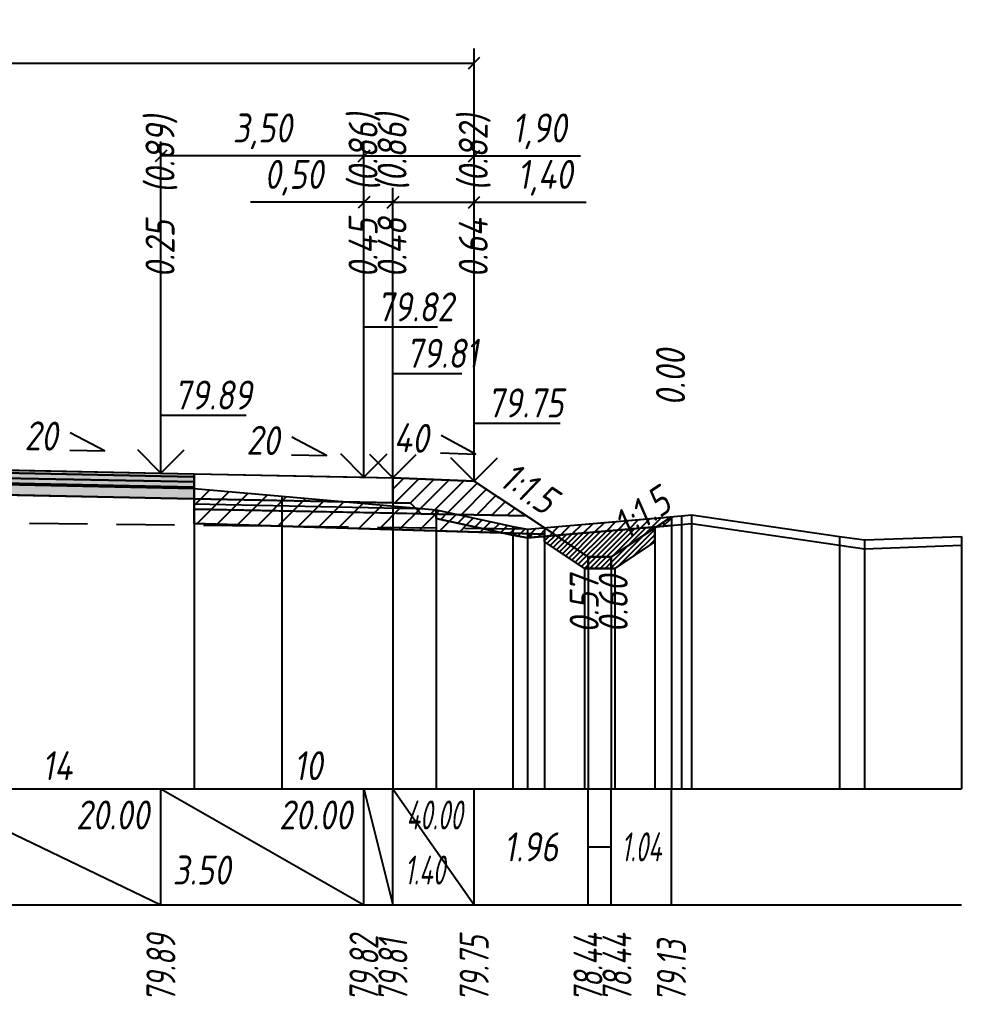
# Model space of a CAD drawing. Extents: x -717 to 1451, y -133302 to 233.
# Drawn here: x 165.6 to 246.8, y -29756.9 to -29672.7 of the extents above; entities that cross this region are included whole.
import ezdxf
from ezdxf.enums import TextEntityAlignment as Align

# ---------------------------------------------------------------- set-up
doc = ezdxf.new("R2010")
doc.units = 0
doc.linetypes.add('штриховая', pattern=[0.75, 0.5, -0.25])
for name, color, linetype in [('Интерполированный поперечник', 2, 'Continuous'), ('Код_514', 1, 'Continuous'), ('Контур_0', 7, 'Continuous'), ('Контур_2521', 7, 'Continuous'), ('Контур_2564', 7, 'Continuous'), ('Контур_2660', 7, 'Continuous'), ('Контур_2665', 7, 'Continuous'), ('Контур_400', 7, 'Continuous'), ('Контур_508', 7, 'Continuous'), ('Контур_512', 7, 'Continuous'), ('Контур_513', 7, 'Continuous'), ('Контур_818', 7, 'Continuous'), ('Красный поперечник', 1, 'Continuous'), ('Объём_2501', 7, 'Continuous'), ('Объём_2564', 7, 'Continuous'), ('Объём_2650', 7, 'Continuous'), ('Объём_2660', 7, 'Continuous'), ('Объём_2661', 7, 'Continuous'), ('Объём_2663', 7, 'Continuous'), ('Объём_2664', 7, 'Continuous'), ('Объём_2665', 7, 'Continuous'), ('Объём_2666', 7, 'Continuous'), ('Объём_2753', 7, 'Continuous'), ('Откосы', 7, 'Continuous'), ('Отметки покрытия', 7, 'Continuous'), ('Рабочие отметки', 7, 'Continuous'), ('Рабочие отметки доп.', 7, 'Continuous'), ('Слои выравнивания', 7, 'Continuous'), ('Таблица', 7, 'Continuous'), ('Уклоны проезжей части', 7, 'Continuous'), ('Черный поперечник', 3, 'Continuous')]:
    doc.layers.add(name, color=color, linetype=linetype)
for name, color, linetype, true_color in [('Контур_2540', 2, 'Continuous', 0xffff00), ('Контур_2560', 2, 'Continuous', 0xffff00), ('Контур_2561', 7, 'Continuous', 0xff8040), ('Контур_2562', 3, 'Continuous', 0x00ff00), ('Контур_2563', 7, 'Continuous', 0xff8000), ('Контур_2570', 7, 'Continuous', 0x80ff00), ('Контур_2583', 3, 'Continuous', 0x00ff00), ('Контур_2584', 3, 'Continuous', 0x00ff00), ('Контур_2725', 7, 'Continuous', 0x323232), ('Контур_2736', 4, 'Continuous', 0x00ffff), ('Контур_2737', 4, 'Continuous', 0x00ffff), ('Контур_2738', 4, 'Continuous', 0x00ffff), ('Контур_2739', 4, 'Continuous', 0x00ffff), ('Контур_2741', 4, 'Continuous', 0x00ffff), ('Контур_2742', 4, 'Continuous', 0x00ffff), ('Контур_2743', 4, 'Continuous', 0x00ffff), ('Контур_2744', 7, 'Continuous', 0xa4ffff), ('Контур_2745', 7, 'Continuous', 0xa4ffff), ('Контур_2747', 4, 'Continuous', 0x00ffff), ('Контур_2748', 4, 'Continuous', 0x00ffff), ('Контур_2749', 4, 'Continuous', 0x00ffff), ('Контур_2750', 4, 'Continuous', 0x00ffff), ('Контур_2751', 4, 'Continuous', 0x00ffff), ('Контур_2752', 4, 'Continuous', 0x00ffff), ('Контур_2760', 7, 'Continuous', 0x323232), ('Контур_2761', 7, 'Continuous', 0x323232), ('Контур_2762', 7, 'Continuous', 0x323232), ('Контур_2763', 7, 'Continuous', 0x323232), ('Контур_402', 7, 'Continuous', 0xff6464), ('Контур_703', 4, 'Continuous', 0x00ffff), ('Контур_705', 4, 'Continuous', 0x00ffff), ('Контур_707', 4, 'Continuous', 0x00ffff), ('Контур_720', 131, 'Continuous', 0xaaffff), ('Объём_2500', 7, 'Continuous', 0xc0c0c0), ('Объём_2520', 7, 'Continuous', 0x80ffff), ('Объём_2540', 2, 'Continuous', 0xffff00), ('Объём_2560', 2, 'Continuous', 0xffff00), ('Объём_2561', 7, 'Continuous', 0xff8040), ('Объём_2562', 3, 'Continuous', 0x00ff00), ('Объём_2563', 7, 'Continuous', 0xff8000), ('Объём_2570', 7, 'Continuous', 0x80ff00), ('Объём_2583', 3, 'Continuous', 0x00ff00), ('Объём_2584', 3, 'Continuous', 0x00ff00), ('Объём_2591', 3, 'Continuous', 0x00ff00), ('Объём_2595', 3, 'Continuous', 0x00ff00), ('Объём_2600', 7, 'Continuous', 0x808000), ('Объём_2620', 2, 'Continuous', 0xffff00), ('Объём_2746', 2, 'Continuous', 0xffff00)]:
    doc.layers.add(name, color=color, linetype=linetype, true_color=true_color)
doc.styles.get("Standard").update_dxf_attribs({"font": 'txt', "height": 2.5})
doc.styles.add('М', font='romand.shx', dxfattribs={"width": 0.8, "oblique": 10, "height": 2.5})
doc.dimstyles.new('ISO-25', dxfattribs={"dimtxt": 2.5, "dimasz": 2.5, "dimexe": 1.25, "dimexo": 0.625, "dimtad": 1, "dimtxsty": 'Standard', "dimcen": 2.5, "dimadec": 0, "dimazin": 0, "dimtfac": 1, "dimtmove": 0, "dimatfit": 3, "dimfxl": 1, "dimarcsym": 0})

# ---------------------------------------------------------------- blocks, each defined once
blk = doc.blocks.new('_Oblique')
at = {"color": 0, "linetype": 'ByBlock', "lineweight": -2}
blk.add_line((-0.5, -0.5), (0.5, 0.5), dxfattribs=at)
blk = doc.blocks.new('*D673')
at = {"color": 0, "lineweight": -2, "transparency": 16777216}
for p, q in [((197.83, -29711.615), (197.83, -29687.175)), ((204.83, -29711.895), (204.83, -29687.175)), ((197.83, -29688.425), (204.83, -29688.425)), ((204.83, -29688.425), (214.491, -29688.425))]:
    blk.add_line(p, q, dxfattribs=at)
at = {"layer": 'Defpoints', "color": 0, "transparency": 16777216}
for p in [(204.83, -29688.425), (197.83, -29712.24), (204.83, -29712.52)]:
    blk.add_point(p, dxfattribs=at)
at = {"color": 0, "lineweight": -2, "transparency": 16777216, "rotation": 180}
blk.add_blockref('_Oblique', (197.83, -29688.425), dxfattribs=at)
at = {"color": 0, "lineweight": -2, "transparency": 16777216}
blk.add_blockref('_Oblique', (204.83, -29688.425), dxfattribs=at)
at = {"color": 0, "transparency": 16777216, "insert": (210.951, -29686.312), "char_height": 2.5, "width": 8.75, "attachment_point": 5, "style": 'М'}
blk.add_mtext('1,40', dxfattribs=at)
blk = doc.blocks.new('*D675')
at = {"color": 0, "lineweight": -2, "transparency": 16777216}
for p, q in [((195.33, -29711.565), (195.33, -29687.175)), ((197.83, -29711.615), (197.83, -29687.175)), ((195.33, -29688.425), (185.541, -29688.425)), ((197.83, -29688.425), (195.33, -29688.425))]:
    blk.add_line(p, q, dxfattribs=at)
at = {"layer": 'Defpoints', "color": 0, "transparency": 16777216}
for p in [(197.83, -29688.425), (195.33, -29712.19), (197.83, -29712.24)]:
    blk.add_point(p, dxfattribs=at)
at = {"color": 0, "lineweight": -2, "transparency": 16777216, "rotation": 180}
blk.add_blockref('_Oblique', (195.33, -29688.425), dxfattribs=at)
at = {"color": 0, "lineweight": -2, "transparency": 16777216}
blk.add_blockref('_Oblique', (197.83, -29688.425), dxfattribs=at)
at = {"color": 0, "transparency": 16777216, "insert": (189.302, -29686.312), "char_height": 2.5, "width": 9.16667, "attachment_point": 5, "style": 'М'}
blk.add_mtext('0,50', dxfattribs=at)
blk = doc.blocks.new('*D677')
at = {"color": 0, "lineweight": -2, "transparency": 16777216}
for p, q in [((177.83, -29711.215), (177.83, -29683.175)), ((195.33, -29711.565), (195.33, -29683.175)), ((195.33, -29684.425), (177.83, -29684.425))]:
    blk.add_line(p, q, dxfattribs=at)
at = {"layer": 'Defpoints', "color": 0, "transparency": 16777216}
for p in [(177.83, -29684.425), (177.83, -29711.84), (195.33, -29712.19)]:
    blk.add_point(p, dxfattribs=at)
at = {"color": 0, "lineweight": -2, "transparency": 16777216, "rotation": 180}
blk.add_blockref('_Oblique', (177.83, -29684.425), dxfattribs=at)
at = {"color": 0, "lineweight": -2, "transparency": 16777216}
blk.add_blockref('_Oblique', (195.33, -29684.425), dxfattribs=at)
at = {"color": 0, "transparency": 16777216, "insert": (186.58, -29682.312), "char_height": 2.5, "width": 9.58333, "attachment_point": 5, "style": 'М'}
blk.add_mtext('3,50', dxfattribs=at)
blk = doc.blocks.new('*D678')
at = {"color": 0, "lineweight": -2, "transparency": 16777216}
for p, q in [((195.33, -29711.565), (195.33, -29683.175)), ((204.83, -29711.895), (204.83, -29683.175)), ((195.33, -29684.425), (204.83, -29684.425)), ((204.83, -29684.425), (214, -29684.425))]:
    blk.add_line(p, q, dxfattribs=at)
at = {"layer": 'Defpoints', "color": 0, "transparency": 16777216}
for p in [(195.33, -29684.425), (195.33, -29712.19), (204.83, -29712.52)]:
    blk.add_point(p, dxfattribs=at)
at = {"color": 0, "lineweight": -2, "transparency": 16777216, "rotation": 180}
blk.add_blockref('_Oblique', (195.33, -29684.425), dxfattribs=at)
at = {"color": 0, "lineweight": -2, "transparency": 16777216}
blk.add_blockref('_Oblique', (204.83, -29684.425), dxfattribs=at)
at = {"color": 0, "transparency": 16777216, "insert": (210.46, -29682.312), "char_height": 2.5, "width": 8.75, "attachment_point": 5, "style": 'М'}
blk.add_mtext('1,90', dxfattribs=at)
blk = doc.blocks.new('*D680')
at = {"color": 0, "lineweight": -2, "transparency": 16777216}
for p, q in [((109.33, -29711.895), (109.33, -29675.175)), ((204.83, -29711.895), (204.83, -29675.175)), ((109.33, -29676.425), (204.83, -29676.425))]:
    blk.add_line(p, q, dxfattribs=at)
at = {"layer": 'Defpoints', "color": 0, "transparency": 16777216}
for p in [(204.83, -29676.425), (109.33, -29712.52), (204.83, -29712.52)]:
    blk.add_point(p, dxfattribs=at)
at = {"color": 0, "lineweight": -2, "transparency": 16777216, "rotation": 180}
blk.add_blockref('_Oblique', (109.33, -29676.425), dxfattribs=at)
at = {"color": 0, "lineweight": -2, "transparency": 16777216}
blk.add_blockref('_Oblique', (204.83, -29676.425), dxfattribs=at)
at = {"color": 0, "transparency": 16777216, "insert": (157.08, -29674.312), "char_height": 2.5, "width": 10.41667, "attachment_point": 5, "style": 'М'}
blk.add_mtext('19,10', dxfattribs=at)

msp = doc.modelspace()

# ---------------------------------------------------------------- hatches: boundary and pattern name
at = {"layer": 'Объём_2563'}
h = msp.add_hatch(dxfattribs=at)
h.set_pattern_fill('ANSI31', color=256, scale=0.3)
h.paths.add_polyline_path([(200.248, -29715.276), (199.33, -29714.358), (197.83, -29714.328), (197.83, -29712.178), (204.83, -29712.458), (209.33, -29715.458)])
at = {"layer": 'Объём_2570'}
h = msp.add_hatch(dxfattribs=at)
h.set_pattern_fill('ANSI31', color=256, scale=0.2)
h.paths.add_polyline_path([(221.833, -29716.291), (209.419, -29717.345), (208.161, -29717.115), (201.562, -29715.682), (201.562, -29714.932), (208.161, -29716.365), (209.419, -29716.595), (221.833, -29715.541)])
at = {"layer": 'Объём_2600'}
h = msp.add_hatch(dxfattribs=at)
h.set_pattern_fill('ANSI31', color=6, scale=0.4)
h.paths.add_polyline_path([(188.258, -29713.756), (201.562, -29714.932), (201.562, -29715.682), (207.25, -29716.918), (180.707, -29716.121), (180.707, -29713.107)])
h = msp.add_hatch(dxfattribs=at)
h.set_pattern_fill('HONEY', color=5, scale=0.3)
h.paths.add_polyline_path([(220.543, -29716.4), (221.833, -29715.541), (221.833, -29716.291)])
h = msp.add_hatch(dxfattribs=at)
h.set_pattern_fill('HONEY', color=5, scale=0.3)
h.paths.add_polyline_path([(209.419, -29717.345), (208.161, -29717.115), (207.25, -29716.918), (210.893, -29717.027), (210.893, -29717.22)])
at = {"layer": 'Объём_2620'}
h = msp.add_hatch(dxfattribs=at)
h.set_pattern_fill('ANSI31', color=2, scale=0.1)
h.paths.add_polyline_path([(216.946, -29720), (214.341, -29720), (210.893, -29717.702), (210.893, -29717.22), (220.543, -29716.4), (220.393, -29716.5), (220.393, -29717.702)])
at = {"layer": 'Слои выравнивания'}
for color, points in [(2, [(157.08, -29711.363), (164.247, -29711.506), (177.83, -29711.778), (180.707, -29711.835), (180.707, -29712.085), (177.83, -29712.028), (164.247, -29711.756), (157.08, -29711.613)]), (3, [(157.08, -29711.613), (164.247, -29711.756), (177.83, -29712.028), (180.707, -29712.085), (180.707, -29712.535), (177.83, -29712.478), (164.247, -29712.206), (157.08, -29712.063)]), (4, [(157.08, -29712.063), (164.247, -29712.206), (177.83, -29712.478), (180.707, -29712.535), (180.707, -29712.985), (177.83, -29712.928), (164.247, -29712.656), (157.08, -29712.513)]), (5, [(157.08, -29712.513), (164.247, -29712.656), (177.83, -29712.928), (180.707, -29712.985), (180.707, -29713.985), (177.83, -29713.928), (164.247, -29713.656), (157.08, -29713.513)])]:
    msp.add_hatch(color=color, dxfattribs=at).paths.add_polyline_path(points)

# ---------------------------------------------------------------- linework, layer by layer
at = {"layer": 'Интерполированный поперечник', "linetype": 'штриховая', "ltscale": 10, "flags": 128}
msp.add_lwpolyline([(98.992, -29715.272), (209.419, -29716.595)], dxfattribs=at)
at = {"layer": 'Код_514'}
for p, q in [((157.08, -29739), (177.83, -29749)), ((177.83, -29749), (177.83, -29739)), ((177.83, -29739), (195.33, -29749)), ((195.33, -29749), (195.33, -29739)), ((195.33, -29739), (197.83, -29749)), ((197.83, -29749), (197.83, -29739)), ((197.83, -29739), (204.83, -29749)), ((204.83, -29749), (204.83, -29739)), ((214.643, -29749), (214.643, -29739)), ((216.643, -29749), (216.643, -29739)), ((221.833, -29749), (221.833, -29739)), ((214.643, -29744), (216.643, -29744))]:
    msp.add_line(p, q, dxfattribs=at)
at = {"layer": 'Контур_0', "flags": 128}
for points in [[(180.707, -29711.835), (197.83, -29712.178), (197.83, -29714.328), (180.707, -29713.985), (180.707, -29711.835), (180.707, -29711.835)], [(204.83, -29712.458), (210.854, -29716.474), (210.854, -29716.474), (210.854, -29716.474), (210.854, -29716.474), (210.854, -29716.474), (210.854, -29716.474), (210.854, -29716.474), (210.854, -29716.474), (210.854, -29716.474), (210.854, -29716.474), (210.854, -29716.474), (210.854, -29716.474), (210.854, -29716.474), (210.854, -29716.474), (214.643, -29719)], [(204.83, -29712.458), (210.854, -29716.474), (210.854, -29716.474), (210.854, -29716.474), (210.854, -29716.474), (210.854, -29716.474), (210.854, -29716.474), (210.854, -29716.474), (210.854, -29716.474), (210.854, -29716.474), (210.854, -29716.474), (210.854, -29716.474), (210.854, -29716.474), (210.854, -29716.474), (210.854, -29716.474), (214.643, -29719), (216.643, -29719), (221.833, -29715.541), (221.833, -29715.541), (221.833, -29715.541), (221.833, -29715.541), (221.833, -29715.541), (221.833, -29715.541), (221.833, -29715.541), (221.833, -29715.541), (221.833, -29715.541), (221.833, -29715.541), (221.833, -29715.541), (221.833, -29715.541), (221.833, -29715.541)], [(197.83, -29715.228), (180.707, -29714.885), (180.707, -29713.985), (199.33, -29714.358), (200.248, -29715.276), (197.83, -29715.228), (197.83, -29715.228)], [(197.83, -29714.328), (199.33, -29714.358), (200.248, -29715.276), (209.33, -29715.458)]]:
    msp.add_lwpolyline(points, dxfattribs=at)
at = {"layer": 'Контур_2521', "color": 250, "flags": 128}
msp.add_lwpolyline([(180.707, -29714.435), (199.789, -29714.817)], dxfattribs=at)
at = {"layer": 'Контур_2540', "flags": 128}
msp.add_lwpolyline([(195.33, -29715.178), (209.33, -29715.458), (210.893, -29716.5), (210.893, -29717.027), (180.707, -29716.121), (180.707, -29714.885), (195.33, -29715.178), (195.33, -29715.178)], dxfattribs=at)
at = {"layer": 'Контур_2560', "flags": 128}
msp.add_lwpolyline([(197.83, -29712.178), (204.83, -29712.458), (204.83, -29712.458), (204.83, -29712.458)], dxfattribs=at)
at = {"layer": 'Контур_2561', "flags": 128}
msp.add_lwpolyline([(197.83, -29712.178), (197.83, -29712.178), (204.83, -29712.458), (204.83, -29712.458), (197.83, -29712.178)], dxfattribs=at)
at = {"layer": 'Контур_2562', "flags": 128}
msp.add_lwpolyline([(204.83, -29712.458), (204.83, -29712.458), (204.83, -29712.458), (204.83, -29712.458), (204.83, -29712.458)], dxfattribs=at)
at = {"layer": 'Контур_2563', "flags": 128}
msp.add_lwpolyline([(200.248, -29715.276), (199.33, -29714.358), (197.83, -29714.328), (197.83, -29712.178), (204.83, -29712.458), (209.33, -29715.458), (200.248, -29715.276), (200.248, -29715.276)], dxfattribs=at)
at = {"layer": 'Контур_2564', "flags": 128}
msp.add_lwpolyline([(197.83, -29712.178), (204.83, -29712.458)], dxfattribs=at)
at = {"layer": 'Контур_2570', "flags": 128}
msp.add_lwpolyline([(164.247, -29712.772), (180.707, -29713.107), (188.258, -29713.756), (201.562, -29714.932), (201.562, -29715.682), (208.161, -29717.115), (209.419, -29717.345), (209.419, -29717.345), (222.705, -29716.216), (223.577, -29716.131), (236.307, -29717.992), (238.48, -29718.29), (246.833, -29717.988)], dxfattribs=at)
at = {"layer": 'Контур_2583', "flags": 128}
for points in [[(214.643, -29719), (210.893, -29716.5), (210.893, -29717.702), (214.341, -29720), (214.643, -29720), (214.643, -29719)], [(220.393, -29717.702), (220.393, -29716.5), (216.643, -29719), (216.643, -29720), (216.946, -29720), (220.393, -29717.702)]]:
    msp.add_lwpolyline(points, dxfattribs=at)
at = {"layer": 'Контур_2584', "flags": 128}
msp.add_lwpolyline([(214.643, -29719), (214.643, -29720), (216.643, -29720), (216.643, -29719), (214.643, -29719)], dxfattribs=at)
at = {"layer": 'Контур_2660', "flags": 128}
msp.add_lwpolyline([(180.707, -29716.121), (210.893, -29717.027)], dxfattribs=at)
at = {"layer": 'Контур_2665', "flags": 128}
msp.add_lwpolyline([(204.83, -29712.458), (204.83, -29712.458)], dxfattribs=at)
at = {"layer": 'Контур_2725', "flags": 128}
msp.add_lwpolyline([(131.087, -29714.032), (136.33, -29713.928), (139.326, -29713.868), (147.802, -29713.698), (155.261, -29713.549), (157.08, -29713.513), (164.247, -29713.656), (177.83, -29713.928), (180.707, -29713.985)], dxfattribs=at)
at = {"layer": 'Контур_2736', "flags": 128}
for points in [[(204.83, -29712.458), (210.854, -29716.474)], [(210.854, -29716.474), (214.643, -29719)]]:
    msp.add_lwpolyline(points, dxfattribs=at)
at = {"layer": 'Контур_2737', "flags": 128}
msp.add_lwpolyline([(210.854, -29716.474), (210.854, -29716.474)], dxfattribs=at)
at = {"layer": 'Контур_2738', "flags": 128}
msp.add_lwpolyline([(210.854, -29716.474), (210.854, -29716.474)], dxfattribs=at)
at = {"layer": 'Контур_2739', "flags": 128}
msp.add_lwpolyline([(210.854, -29716.474), (210.854, -29716.474)], dxfattribs=at)
at = {"layer": 'Контур_2741', "flags": 128}
msp.add_lwpolyline([(221.833, -29715.541), (221.833, -29715.541)], dxfattribs=at)
at = {"layer": 'Контур_2742', "flags": 128}
msp.add_lwpolyline([(221.833, -29715.541), (221.833, -29715.541)], dxfattribs=at)
at = {"layer": 'Контур_2743', "flags": 128}
msp.add_lwpolyline([(221.833, -29715.541), (221.833, -29715.541)], dxfattribs=at)
at = {"layer": 'Контур_2744', "flags": 128}
msp.add_lwpolyline([(221.833, -29715.541), (221.833, -29715.541)], dxfattribs=at)
msp.add_lwpolyline([(221.833, -29715.541), (221.833, -29715.541)], dxfattribs=at)
msp.add_lwpolyline([(221.833, -29715.541), (221.833, -29715.541)], dxfattribs=at)
msp.add_lwpolyline([(221.833, -29715.541), (221.833, -29715.541)], dxfattribs=at)
msp.add_lwpolyline([(221.833, -29715.541), (221.833, -29715.541)], dxfattribs=at)
msp.add_lwpolyline([(221.833, -29715.541), (221.833, -29715.541)], dxfattribs=at)
at = {"layer": 'Контур_2745', "flags": 128}
msp.add_lwpolyline([(210.854, -29716.474), (210.854, -29716.474)], dxfattribs=at)
msp.add_lwpolyline([(210.854, -29716.474), (210.854, -29716.474)], dxfattribs=at)
msp.add_lwpolyline([(210.854, -29716.474), (210.854, -29716.474)], dxfattribs=at)
msp.add_lwpolyline([(210.854, -29716.474), (210.854, -29716.474)], dxfattribs=at)
msp.add_lwpolyline([(210.854, -29716.474), (210.854, -29716.474)], dxfattribs=at)
msp.add_lwpolyline([(210.854, -29716.474), (210.854, -29716.474)], dxfattribs=at)
at = {"layer": 'Контур_2747', "flags": 128}
msp.add_lwpolyline([(210.854, -29716.474), (210.854, -29716.474)], dxfattribs=at)
at = {"layer": 'Контур_2748', "flags": 128}
msp.add_lwpolyline([(210.854, -29716.474), (210.854, -29716.474)], dxfattribs=at)
at = {"layer": 'Контур_2749', "flags": 128}
msp.add_lwpolyline([(210.854, -29716.474), (210.854, -29716.474)], dxfattribs=at)
at = {"layer": 'Контур_2750', "flags": 128}
msp.add_lwpolyline([(221.833, -29715.541), (221.833, -29715.541)], dxfattribs=at)
at = {"layer": 'Контур_2751', "flags": 128}
msp.add_lwpolyline([(221.833, -29715.541), (221.833, -29715.541)], dxfattribs=at)
at = {"layer": 'Контур_2752', "flags": 128}
msp.add_lwpolyline([(221.833, -29715.541), (221.833, -29715.541)], dxfattribs=at)
at = {"layer": 'Контур_2760', "flags": 128}
msp.add_lwpolyline([(131.087, -29711.882), (136.33, -29711.778), (139.326, -29711.718), (147.802, -29711.548), (155.261, -29711.399), (157.08, -29711.363), (164.247, -29711.506), (177.83, -29711.778), (180.707, -29711.835)], dxfattribs=at)
at = {"layer": 'Контур_2761', "flags": 128}
msp.add_lwpolyline([(131.087, -29712.132), (136.33, -29712.028), (139.326, -29711.968), (147.802, -29711.798), (155.261, -29711.649), (157.08, -29711.613), (164.247, -29711.756), (177.83, -29712.028), (180.707, -29712.085)], dxfattribs=at)
at = {"layer": 'Контур_2762', "flags": 128}
msp.add_lwpolyline([(131.087, -29712.582), (136.33, -29712.478), (139.326, -29712.418), (147.802, -29712.248), (155.261, -29712.099), (157.08, -29712.063), (164.247, -29712.206), (177.83, -29712.478), (180.707, -29712.535)], dxfattribs=at)
at = {"layer": 'Контур_2763', "flags": 128}
msp.add_lwpolyline([(131.087, -29713.032), (136.33, -29712.928), (139.326, -29712.868), (147.802, -29712.698), (155.261, -29712.549), (157.08, -29712.513), (164.247, -29712.656), (177.83, -29712.928), (180.707, -29712.985)], dxfattribs=at)
at = {"layer": 'Контур_400', "flags": 128}
msp.add_lwpolyline([(157.08, -29711.363), (177.83, -29711.778), (195.33, -29712.128), (195.33, -29712.128), (195.33, -29712.128), (195.33, -29712.128), (195.33, -29712.128), (195.33, -29712.128), (197.83, -29712.178)], dxfattribs=at)
at = {"layer": 'Контур_402', "flags": 128}
msp.add_lwpolyline([(105, -29716.975), (131.087, -29716.192), (131.087, -29714.032), (157.08, -29713.513), (180.707, -29713.985), (180.707, -29716.121), (210.893, -29717.027)], dxfattribs=at)
at = {"layer": 'Контур_508', "flags": 128}
msp.add_lwpolyline([(104, -29718.953), (105, -29717.416), (105, -29716.975), (131.087, -29716.192), (131.087, -29714.032), (157.08, -29713.513), (180.707, -29713.985), (180.707, -29716.121), (210.893, -29717.027), (210.893, -29717.702), (214.341, -29720), (214.643, -29720), (216.643, -29720), (216.946, -29720), (220.393, -29717.702), (220.393, -29716.5), (221.833, -29715.541)], dxfattribs=at)
at = {"layer": 'Контур_512', "flags": 128}
msp.add_lwpolyline([(180.707, -29716.121), (210.893, -29717.027), (210.893, -29717.702), (214.341, -29720), (214.643, -29720), (216.643, -29720), (216.946, -29720), (220.393, -29717.702), (220.393, -29716.5), (221.833, -29715.541)], dxfattribs=at)
at = {"layer": 'Контур_513', "flags": 128}
msp.add_lwpolyline([(104, -29718.953), (105, -29717.416), (105, -29716.975), (131.087, -29716.192), (131.087, -29714.032), (157.08, -29713.513), (180.707, -29713.985), (180.707, -29716.121), (210.893, -29717.027), (210.893, -29717.702), (214.341, -29720), (214.643, -29720), (216.643, -29720), (216.946, -29720), (220.393, -29717.702), (220.393, -29716.5), (221.833, -29715.541)], dxfattribs=at)
at = {"layer": 'Контур_703', "flags": 128}
msp.add_lwpolyline([(204.83, -29712.458), (210.854, -29716.474)], dxfattribs=at)
at = {"layer": 'Контур_705', "flags": 128}
msp.add_lwpolyline([(210.854, -29716.474), (210.854, -29716.474)], dxfattribs=at)
at = {"layer": 'Контур_707', "flags": 128}
msp.add_lwpolyline([(216.643, -29719), (221.833, -29715.541)], dxfattribs=at)
at = {"layer": 'Контур_720', "flags": 128}
msp.add_lwpolyline([(214.643, -29719), (216.643, -29719)], dxfattribs=at)
at = {"layer": 'Контур_818', "flags": 128}
msp.add_lwpolyline([(105, -29715.475), (106.344, -29715.339), (106.344, -29714.589), (114.93, -29714.056), (131.087, -29713.02), (139.326, -29712.849), (155.261, -29712.566), (157.08, -29712.607), (164.247, -29712.772), (180.707, -29713.107), (188.258, -29713.756), (201.562, -29714.932), (201.562, -29715.682), (208.161, -29717.115), (209.419, -29717.345), (209.419, -29717.345), (221.833, -29716.291)], dxfattribs=at)
at = {"layer": 'Красный поперечник'}
for p, q in [((157.08, -29711.363), (177.83, -29711.778)), ((177.83, -29711.778), (195.33, -29712.128)), ((195.33, -29712.128), (197.83, -29712.178)), ((197.83, -29712.178), (204.83, -29712.458)), ((204.83, -29712.458), (214.643, -29719)), ((180.707, -29716.121), (180.707, -29739)), ((216.643, -29719), (221.833, -29715.541)), ((221.833, -29715.541), (221.833, -29739)), ((210.893, -29717.027), (210.893, -29739)), ((220.393, -29716.5), (220.393, -29739)), ((210.893, -29717.702), (210.893, -29739)), ((220.393, -29717.702), (220.393, -29739)), ((214.643, -29719), (216.643, -29719)), ((214.341, -29720), (214.341, -29739)), ((214.643, -29720), (214.643, -29739)), ((216.643, -29720), (216.643, -29739)), ((216.946, -29720), (216.946, -29739))]:
    msp.add_line(p, q, dxfattribs=at)
at = {"layer": 'Объём_2500', "flags": 128}
msp.add_lwpolyline([(180.707, -29711.835), (197.83, -29712.178), (197.83, -29714.328), (180.707, -29713.985), (180.707, -29711.835), (180.707, -29711.835)], dxfattribs=at)
at = {"layer": 'Объём_2501', "flags": 128}
msp.add_lwpolyline([(157.08, -29711.363), (177.83, -29711.778), (195.33, -29712.128), (195.33, -29712.128), (195.33, -29712.128), (195.33, -29712.128), (195.33, -29712.128), (195.33, -29712.128), (197.83, -29712.178)], dxfattribs=at)
at = {"layer": 'Объём_2520', "color": 250, "flags": 128}
msp.add_lwpolyline([(197.83, -29715.228), (180.707, -29714.885), (180.707, -29713.985), (199.33, -29714.358), (200.248, -29715.276), (197.83, -29715.228), (197.83, -29715.228)], dxfattribs=at)
at = {"layer": 'Объём_2540', "flags": 128}
msp.add_lwpolyline([(195.33, -29715.178), (209.33, -29715.458), (210.893, -29716.5), (210.893, -29717.027), (180.707, -29716.121), (180.707, -29714.885), (195.33, -29715.178), (195.33, -29715.178)], dxfattribs=at)
at = {"layer": 'Объём_2560', "flags": 128}
msp.add_lwpolyline([(197.83, -29712.178), (204.83, -29712.458), (204.83, -29712.458), (204.83, -29712.458)], dxfattribs=at)
at = {"layer": 'Объём_2561', "flags": 128}
msp.add_lwpolyline([(197.83, -29712.178), (197.83, -29712.178), (204.83, -29712.458), (204.83, -29712.458), (197.83, -29712.178)], dxfattribs=at)
at = {"layer": 'Объём_2562', "flags": 128}
msp.add_lwpolyline([(204.83, -29712.458), (204.83, -29712.458), (204.83, -29712.458), (204.83, -29712.458), (204.83, -29712.458)], dxfattribs=at)
at = {"layer": 'Объём_2563', "color": 250, "flags": 128}
msp.add_lwpolyline([(200.248, -29715.276), (199.33, -29714.358), (197.83, -29714.328), (197.83, -29712.178), (204.83, -29712.458), (209.33, -29715.458), (200.248, -29715.276), (200.248, -29715.276)], dxfattribs=at)
at = {"layer": 'Объём_2564', "flags": 128}
msp.add_lwpolyline([(197.83, -29712.178), (204.83, -29712.458)], dxfattribs=at)
at = {"layer": 'Объём_2570', "flags": 128}
msp.add_lwpolyline([(221.833, -29716.291), (209.419, -29717.345), (208.161, -29717.115), (201.562, -29715.682), (201.562, -29714.932), (208.161, -29716.365), (209.419, -29716.595), (221.833, -29715.541), (221.833, -29716.291), (221.833, -29716.291)], dxfattribs=at)
at = {"layer": 'Объём_2583', "flags": 128}
for points in [[(214.643, -29719), (210.893, -29716.5), (210.893, -29717.702), (214.341, -29720), (214.643, -29720), (214.643, -29719)], [(220.393, -29717.702), (220.393, -29716.5), (216.643, -29719), (216.643, -29720), (216.946, -29720), (220.393, -29717.702)]]:
    msp.add_lwpolyline(points, dxfattribs=at)
at = {"layer": 'Объём_2584', "flags": 128}
msp.add_lwpolyline([(214.643, -29719), (214.643, -29720), (216.643, -29720), (216.643, -29719), (214.643, -29719)], dxfattribs=at)
at = {"layer": 'Объём_2591', "flags": 128}
for points in [[(210.893, -29716.5), (214.643, -29719)], [(216.643, -29719), (220.393, -29716.5)]]:
    msp.add_lwpolyline(points, dxfattribs=at)
at = {"layer": 'Объём_2595', "flags": 128}
msp.add_lwpolyline([(214.643, -29719), (216.643, -29719)], dxfattribs=at)
at = {"layer": 'Объём_2600', "color": 5, "flags": 128}
for points in [[(220.543, -29716.4), (221.833, -29715.541), (221.833, -29716.291), (220.543, -29716.4), (220.543, -29716.4)], [(209.419, -29717.345), (208.161, -29717.115), (207.25, -29716.918), (210.893, -29717.027), (210.893, -29717.22), (209.419, -29717.345), (209.419, -29717.345)]]:
    msp.add_lwpolyline(points, dxfattribs=at)
at = {"layer": 'Объём_2620', "flags": 128}
msp.add_lwpolyline([(216.946, -29720), (214.341, -29720), (210.893, -29717.702), (210.893, -29717.22), (220.543, -29716.4), (220.393, -29716.5), (220.393, -29717.702), (216.946, -29720), (216.946, -29720)], dxfattribs=at)
at = {"layer": 'Объём_2650', "color": 6, "flags": 128}
msp.add_lwpolyline([(188.258, -29713.756), (201.562, -29714.932), (201.562, -29715.682), (207.25, -29716.918), (180.707, -29716.121), (180.707, -29713.107), (188.258, -29713.756), (188.258, -29713.756)], dxfattribs=at)
at = {"layer": 'Объём_2660', "flags": 128}
msp.add_lwpolyline([(180.707, -29716.121), (210.893, -29717.027)], dxfattribs=at)
at = {"layer": 'Объём_2661', "flags": 128}
msp.add_lwpolyline([(204.83, -29712.458), (210.854, -29716.474)], dxfattribs=at)
at = {"layer": 'Объём_2663', "flags": 128}
for points in [[(216.643, -29719), (221.833, -29715.541)], [(210.854, -29716.474), (214.643, -29719)]]:
    msp.add_lwpolyline(points, dxfattribs=at)
at = {"layer": 'Объём_2664', "flags": 128}
msp.add_lwpolyline([(214.643, -29719), (216.643, -29719)], dxfattribs=at)
at = {"layer": 'Объём_2665', "flags": 128}
msp.add_lwpolyline([(204.83, -29712.458), (204.83, -29712.458)], dxfattribs=at)
at = {"layer": 'Объём_2666', "flags": 128}
msp.add_lwpolyline([(204.83, -29712.458), (210.854, -29716.474)], dxfattribs=at)
at = {"layer": 'Объём_2746', "flags": 128}
for points in [[(188.258, -29713.756), (201.562, -29714.932), (201.562, -29715.682), (207.25, -29716.918), (180.707, -29716.121), (180.707, -29713.107), (188.258, -29713.756), (188.258, -29713.756)], [(216.946, -29720), (214.341, -29720), (210.893, -29717.702), (210.893, -29717.22), (211.852, -29717.139), (214.643, -29719), (216.643, -29719), (220.393, -29716.5), (220.393, -29717.702), (216.946, -29720), (216.946, -29720)]]:
    msp.add_lwpolyline(points, dxfattribs=at)
at = {"layer": 'Объём_2753', "flags": 128}
msp.add_lwpolyline([(180.707, -29711.835), (180.707, -29711.835)], dxfattribs=at)
at = {"layer": 'Откосы', "color": 1, "flags": 128}
for points in [[(169.968, -29709.803), (172.967, -29709.863), (169.998, -29708.304)], [(201.939, -29710.02), (204.937, -29710.14), (201.999, -29708.522)], [(189.093, -29710.186), (192.092, -29710.246), (189.123, -29708.686)]]:
    msp.add_lwpolyline(points, dxfattribs=at)
at = {"layer": 'Отметки покрытия', "color": 1}
for p, q in [((195.33, -29712.128), (195.33, -29699.178)), ((195.33, -29699.178), (201.68, -29699.178)), ((197.83, -29712.178), (197.83, -29703.178)), ((197.83, -29703.178), (203.78, -29703.178)), ((177.83, -29711.778), (177.83, -29706.778)), ((177.83, -29706.778), (185.18, -29706.778)), ((204.83, -29712.458), (204.83, -29707.458)), ((204.83, -29707.458), (212.23, -29707.458)), ((177.83, -29711.778), (175.83, -29709.778)), ((177.83, -29711.778), (179.83, -29709.778)), ((195.33, -29712.128), (193.33, -29710.128)), ((195.33, -29712.128), (197.33, -29710.128)), ((197.83, -29712.178), (195.83, -29710.178)), ((197.83, -29712.178), (199.83, -29710.178)), ((204.83, -29712.458), (202.83, -29710.458)), ((204.83, -29712.458), (206.83, -29710.458))]:
    msp.add_line(p, q, dxfattribs=at)
at = {"layer": 'Слои выравнивания'}
for p, q in [((180.707, -29711.835), (180.707, -29739)), ((197.83, -29712.178), (197.83, -29739))]:
    msp.add_line(p, q, dxfattribs=at)
at = {"layer": 'Слои выравнивания', "color": 2, "flags": 128}
msp.add_lwpolyline([(157.08, -29711.363), (164.247, -29711.506), (177.83, -29711.778), (180.707, -29711.835), (180.707, -29712.085), (177.83, -29712.028), (164.247, -29711.756), (157.08, -29711.613)], close=True, dxfattribs=at)
at = {"layer": 'Слои выравнивания', "color": 3, "flags": 128}
msp.add_lwpolyline([(157.08, -29711.613), (164.247, -29711.756), (177.83, -29712.028), (180.707, -29712.085), (180.707, -29712.535), (177.83, -29712.478), (164.247, -29712.206), (157.08, -29712.063)], close=True, dxfattribs=at)
at = {"layer": 'Слои выравнивания', "color": 4, "flags": 128}
msp.add_lwpolyline([(157.08, -29712.063), (164.247, -29712.206), (177.83, -29712.478), (180.707, -29712.535), (180.707, -29712.985), (177.83, -29712.928), (164.247, -29712.656), (157.08, -29712.513)], close=True, dxfattribs=at)
at = {"layer": 'Слои выравнивания', "color": 5, "flags": 128}
msp.add_lwpolyline([(157.08, -29712.513), (164.247, -29712.656), (177.83, -29712.928), (180.707, -29712.985), (180.707, -29713.985), (177.83, -29713.928), (164.247, -29713.656), (157.08, -29713.513)], close=True, dxfattribs=at)
at = {"layer": 'Таблица'}
for p, q in [((80, -29739), (246.833, -29739)), ((80, -29749), (246.833, -29749))]:
    msp.add_line(p, q, dxfattribs=at)
at = {"layer": 'Черный поперечник', "color": 7}
for p, q in [((180.707, -29713.107), (180.707, -29739)), ((188.258, -29713.756), (188.258, -29739)), ((201.562, -29714.932), (201.562, -29739)), ((222.705, -29715.466), (222.705, -29739)), ((223.577, -29715.381), (223.577, -29739)), ((208.161, -29716.365), (208.161, -29739)), ((209.419, -29716.595), (209.419, -29739)), ((236.307, -29717.242), (236.307, -29739)), ((238.48, -29717.54), (238.48, -29739)), ((246.833, -29717.238), (246.833, -29739))]:
    msp.add_line(p, q, dxfattribs=at)
at = {"layer": 'Черный поперечник', "flags": 128}
msp.add_lwpolyline([(80, -29716.442), (82.75, -29716.356), (89.543, -29715.801), (98.992, -29715.272), (99.375, -29715.294), (106.344, -29714.589), (114.93, -29714.056), (131.087, -29713.02), (139.326, -29712.849), (155.261, -29712.566), (157.08, -29712.607), (164.247, -29712.772), (180.707, -29713.107), (188.258, -29713.756), (201.562, -29714.932), (208.161, -29716.365), (209.419, -29716.595), (222.705, -29715.466), (223.577, -29715.381), (236.307, -29717.242), (238.48, -29717.54), (246.833, -29717.238)], dxfattribs=at)

# ---------------------------------------------------------------- texts
at = {"layer": 'Код_514', "style": 'М', "oblique": 10}
for s, width, p in [('20.00', 0.8, (176.83, -29740)), ('20.00', 0.8, (194.33, -29740)), ('40.00', 0.6, (203.83, -29740))]:
    msp.add_text(s, height=2.5, dxfattribs=dict(at, width=width)).set_placement(p, align=Align.TOP_RIGHT)
for s, width, p in [('1.96', 0.8, (209.737, -29744)), ('1.04', 0.6, (219.238, -29744))]:
    msp.add_text(s, height=2.5, dxfattribs=dict(at, width=width)).set_placement(p, align=Align.MIDDLE_CENTER)
for s, width, p in [('3.50', 0.8, (178.83, -29748)), ('1.40', 0.6, (198.83, -29748))]:
    msp.add_text(s, height=2.5, dxfattribs=dict(at, width=width)).set_placement(p, align=Align.BOTTOM_LEFT)
at = {"layer": 'Код_514', "style": 'М', "oblique": 10, "width": 0.7}
for s, p in [('79.89', (177.83, -29757.382)), ('79.82', (195.33, -29757.382)), ('79.75', (204.83, -29757.382)), ('78.44', (214.643, -29757.382)), ('78.44', (217.143, -29757.382)), ('79.81', (197.83, -29757.382)), ('79.13', (221.833, -29757.382))]:
    msp.add_text(s, height=2.5, rotation=90, dxfattribs=at).set_placement(p, align=Align.MIDDLE_LEFT)
at = {"layer": 'Отметки покрытия', "color": 1, "style": 'М', "oblique": 10, "width": 0.8}
for s, p in [('79.82', (196.471, -29699.446)), ('79.81', (198.971, -29703.446)), ('79.89', (178.971, -29707.046)), ('79.75', (205.971, -29707.726))]:
    msp.add_text(s, height=2.5, dxfattribs=at).set_placement(p, align=Align.BOTTOM_LEFT)
at = {"layer": 'Рабочие отметки', "color": 1, "style": 'М', "oblique": 10, "width": 0.8}
for s, p in [('0.25', (177.752, -29694.928)), ('0.45', (195.252, -29694.928)), ('0.48', (197.752, -29694.928)), ('0.64', (204.752, -29694.928)), ('0.00', (221.755, -29705.971))]:
    msp.add_text(s, height=2.5, rotation=90, dxfattribs=at).set_placement(p, align=Align.MIDDLE_LEFT)
for s, p in [('0.57', (214.315, -29720.548)), ('0.60', (216.815, -29720.548))]:
    msp.add_text(s, height=2.5, rotation=90, dxfattribs=at).set_placement(p, align=Align.MIDDLE_RIGHT)
at = {"layer": 'Рабочие отметки доп.', "color": 1, "style": 'М', "oblique": 10, "width": 0.8}
for s, p in [('(0.89)', (177.752, -29687.628)), ('(0.86)', (195.252, -29687.428)), ('(0.86)', (197.752, -29687.428)), ('(0.82)', (204.752, -29687.428))]:
    msp.add_text(s, height=2.5, rotation=90, dxfattribs=at).set_placement(p, align=Align.MIDDLE_LEFT)
at = {"layer": 'Слои выравнивания', "style": 'М', "oblique": 10, "width": 0.8}
for s, p in [('14', (168.893, -29739)), ('10', (190.53, -29739))]:
    msp.add_text(s, height=2.5, dxfattribs=at).set_placement(p, align=Align.BOTTOM_CENTER)
at = {"layer": 'Уклоны проезжей части', "color": 1, "style": 'М', "oblique": 10, "width": 0.8}
for s, rotation, p in [('20', 358.85423, (167.475, -29710.57)), ('20', 358.85423, (186.6, -29710.953)), ('40', 357.70938, (199.347, -29710.736)), ('1:1.5', 326.30994, (208.453, -29714.744)), ('1:1.5', 33.69007, (220.43, -29716.836))]:
    msp.add_text(s, height=2.5, rotation=rotation, dxfattribs=at).set_placement(p, align=Align.BOTTOM_CENTER)

# ---------------------------------------------------------------- dimensions: what is measured, and where the dimension line sits
at = {"color": 5}
dim = msp.add_linear_dim(base=(204.83, -29676.425), p1=(109.33, -29712.52), p2=(204.83, -29712.52), angle=180, dimstyle='ISO-25', override={"dimasz": 1, "dimlfac": 0.2, "dimzin": 0, "dimtxsty": 'М', "dimblk1": 'Oblique', "dimblk2": 'Oblique', "dimsah": 1}, dxfattribs=at)
dim.commit()
dim.dimension.update_dxf_attribs({"geometry": '*D680', "text_midpoint": (157.08, -29674.312)})
dim = msp.add_linear_dim(base=(177.83, -29684.425), p1=(195.33, -29712.19), p2=(177.83, -29711.84), dimstyle='ISO-25', override={"dimasz": 1, "dimlfac": 0.2, "dimzin": 0, "dimtxsty": 'М', "dimblk1": 'Oblique', "dimblk2": 'Oblique', "dimsah": 1}, dxfattribs=at)
dim.commit()
dim.dimension.update_dxf_attribs({"geometry": '*D677', "text_midpoint": (186.58, -29682.312)})
dim = msp.add_linear_dim(base=(195.33, -29684.425), p1=(204.83, -29712.52), p2=(195.33, -29712.19), dimstyle='ISO-25', override={"dimasz": 1, "dimlfac": 0.2, "dimzin": 0, "dimtxsty": 'М', "dimblk1": 'Oblique', "dimblk2": 'Oblique', "dimsah": 1}, dxfattribs=at)
dim.commit()
dim.dimension.update_dxf_attribs({"geometry": '*D678', "text_midpoint": (210.46, -29684.425), "dimtype": 160})
for base, p1, p2, picture, middle in [((197.83, -29688.425), (195.33, -29712.19), (197.83, -29712.24), '*D675', (189.302, -29688.425)), ((204.83, -29688.425), (197.83, -29712.24), (204.83, -29712.52), '*D673', (210.951, -29688.425))]:
    dim = msp.add_linear_dim(base=base, p1=p1, p2=p2, angle=180, dimstyle='ISO-25', override={"dimasz": 1, "dimlfac": 0.2, "dimzin": 0, "dimtxsty": 'М', "dimblk1": 'Oblique', "dimblk2": 'Oblique', "dimsah": 1}, dxfattribs=at)
    dim.commit()
    dim.dimension.update_dxf_attribs({"geometry": picture, "text_midpoint": middle, "dimtype": 160})

doc.saveas('drawing.dxf')
